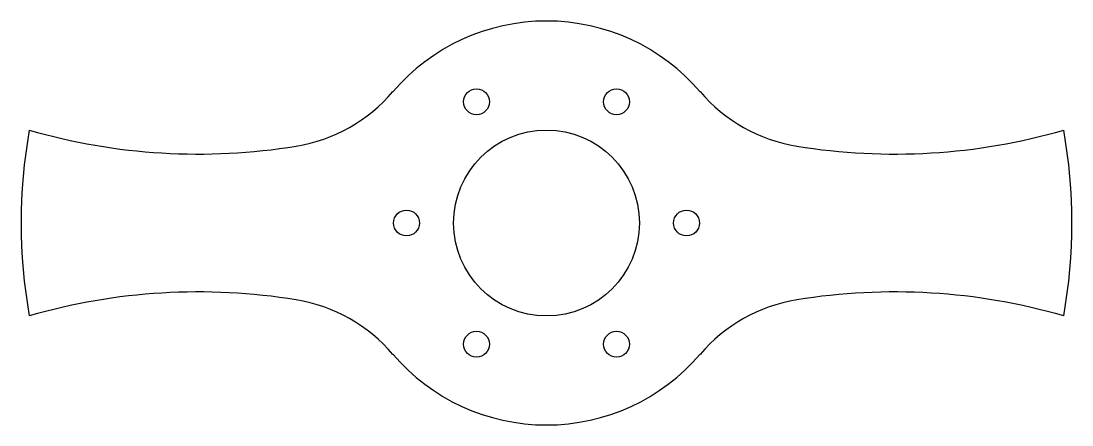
# Model space of a CAD drawing. Extents: x -65 to 65, y -25 to 25.
import ezdxf

# ---------------------------------------------------------------- set-up
doc = ezdxf.new("R2010")
doc.units = 0
doc.header["$MEASUREMENT"] = 0
doc.layers.add('VISIBLE', color=7, linetype='CONTINUOUS')

msp = doc.modelspace()

# ---------------------------------------------------------------- linework, layer by layer
at = {"layer": 'VISIBLE'}
for centre, radius in [((-8.66, 15), 1.6), ((8.66, 15), 1.6), ((0, 0), 11.5), ((-17.32, 0), 1.6), ((17.32, 0), 1.6), ((-8.66, -15), 1.6), ((8.66, -15), 1.6)]:
    msp.add_circle(centre, radius, dxfattribs=at)
for centre, radius, start, end in [((0, 0), 25, 40.5525, 139.4475), ((-34.19, 29.26), 20, 279.307, 319.4475), ((34.19, 29.26), 20, 220.5525, 260.693), ((0, 0), 65, 169.8094, 190.1906), ((-43.09, 83.53), 75, 253.8287, 279.307), ((43.09, 83.53), 75, 260.693, 286.1713), ((0, 0), 65, 349.8094, 10.1906), ((-43.09, -83.53), 75, 80.693, 106.1713), ((43.09, -83.53), 75, 73.8287, 99.307), ((-34.19, -29.26), 20, 40.5525, 80.693), ((34.19, -29.26), 20, 99.307, 139.4475), ((0, 0), 25, 220.5525, 319.4475)]:
    msp.add_arc(centre, radius, start, end, dxfattribs=at)

doc.saveas('drawing.dxf')
